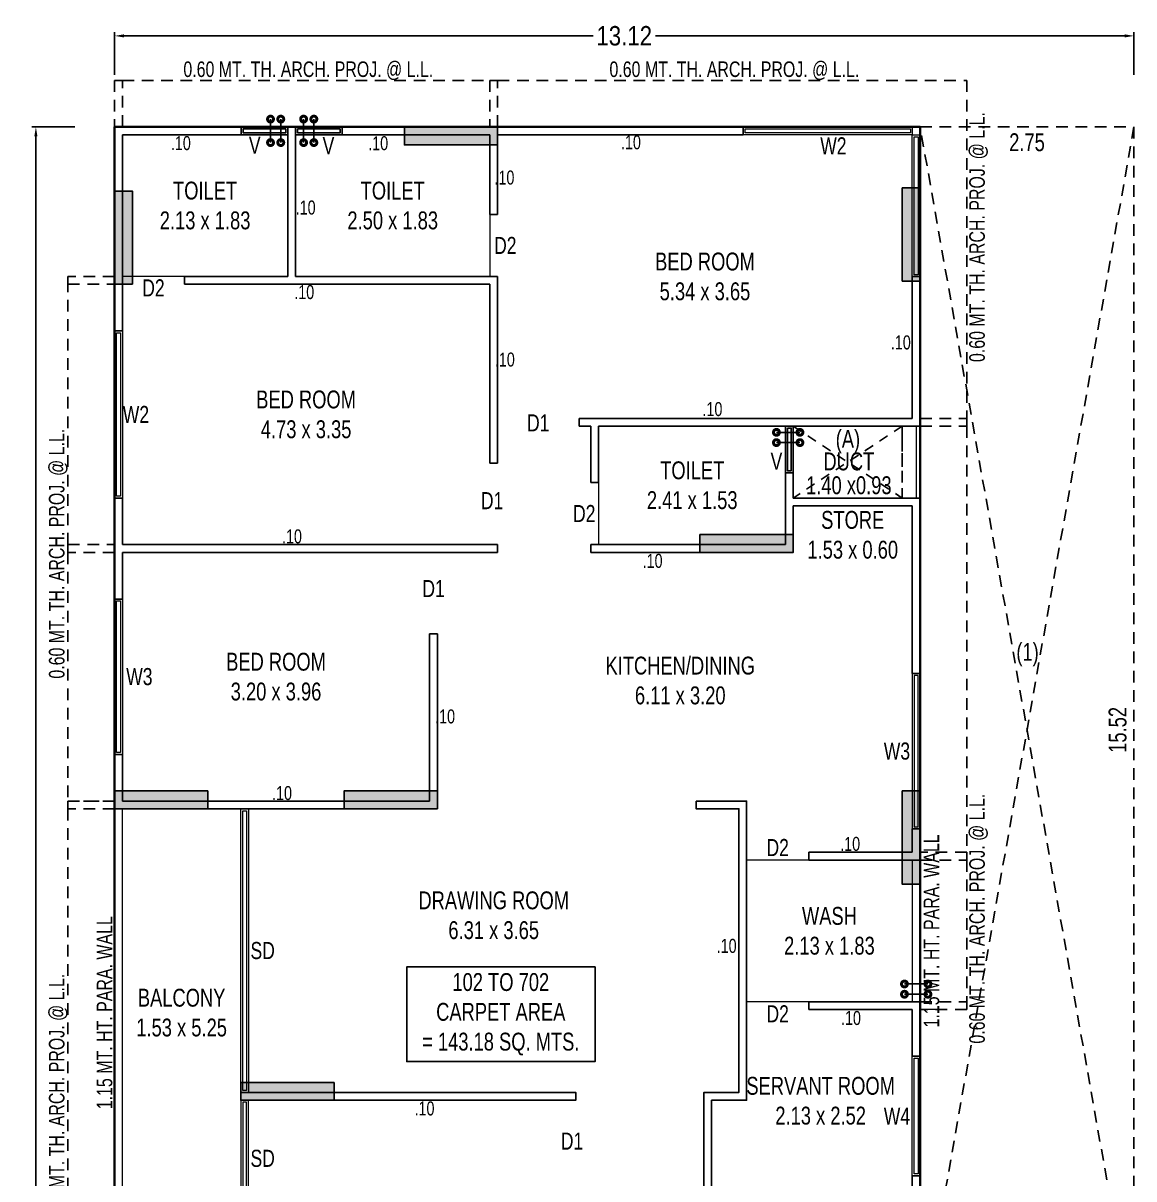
# Model space of a CAD drawing. Header units: millimetres. Extents: x 49 to 419, y 19 to 121.
# Drawn here: x 327.98 to 342.28, y 56.39 to 71.26 of the extents above; entities that cross this region are included whole.
import ezdxf
from ezdxf.enums import TextEntityAlignment as Align

# ---------------------------------------------------------------- set-up
doc = ezdxf.new("R2010")
doc.units = ezdxf.units.MM
doc.header["$MEASUREMENT"] = 0
doc.header["$PDMODE"] = 32
doc.header["$PDSIZE"] = 0.3
for name, pattern in [('CONTINOUS', [0]), ('DOT2', [0.125, 0, -0.125]), ('HIDDEN', [0.375, 0.25, -0.125])]:
    doc.linetypes.add(name, pattern=pattern)
for name, color, linetype, lineweight in [('A_BUILT UP', 1, 'Continuous', 35), ('A_DIM', 7, 'Continuous', 25), ('A_DOOR', 34, 'Continuous', 20), ('A_DRAINGE', 1, 'Continuous', 40), ('A_RERA AREA', 6, 'Continuous', 25), ('d-fur', 250, 'Continuous', 9), ('g-dw', 3, 'Continuous', 5), ('g-ele01', 7, 'HIDDEN', 15), ('g-ele02', 4, 'Continuous', 9), ('g-wall', 30, 'Continuous', 25)]:
    doc.layers.add(name, color=color, linetype=linetype, lineweight=lineweight)
for name, color, linetype in [('A_DUCT', 2, 'HIDDEN'), ('A_F.S.I. AREA', 7, 'DOT2'), ('A_LESS WORK', 251, 'HIDDEN'), ('A_PROJ.', 42, 'HIDDEN'), ('A_TEXT', 7, 'Continuous'), ('A_TEXT C.', 7, 'Continuous'), ('A_Text D&W', 7, 'Continuous'), ('A_Text Wall', 2, 'Continuous'), ('A_Wall', 7, 'Continuous'), ('A_WINDOW', 5, 'Continuous'), ('COLUM HATCH_BSE', 25, 'Continuous'), ('COLUMN_BSE', 6, 'Continuous')]:
    doc.layers.add(name, color=color, linetype=linetype)
doc.styles.add('AAAAA', font='arial.ttf', dxfattribs={"width": 0.7})
doc.styles.add('AAL', font='simplex.shx')
doc.styles.add('Dinesh', font='swisscl.ttf')
doc.styles.add('ROMAND', font='swissc.ttf')
doc.styles.add('SWISS', font='swisscl.ttf')
doc.dimstyles.new('GP', dxfattribs={"dimtxt": 0.23, "dimasz": 0.125, "dimexe": 0.025, "dimexo": 0.1, "dimgap": 0.05, "dimtad": 0, "dimzin": 0, "dimdsep": 46, "dimtxsty": 'AAL', "dimblk": 'ARCHTICK', "dimcen": -90, "dimdle": 0.025, "dimse1": 1, "dimse2": 1, "dimclrd": 256, "dimclre": 256, "dimclrt": 256, "dimazin": 0, "dimtfac": 1, "dimtix": 1, "dimtmove": 2, "dimatfit": 1, "dimfxl": 0.18, "dimtolj": 1, "dimtzin": 0, "dimlwd": -1, "dimlwe": -1, "dimarcsym": 2})
doc.dimstyles.new('LESSWORK', dxfattribs={"dimtxt": 0.23, "dimasz": 0.23, "dimexe": 0.23, "dimexo": 0.23, "dimgap": 0.05, "dimtad": 0, "dimzin": 0, "dimdsep": 46, "dimtxsty": 'AAAAA', "dimblk": 'NONE', "dimcen": 0.09, "dimdle": 0.23, "dimse1": 1, "dimse2": 1, "dimsd1": 1, "dimsd2": 1, "dimclrd": 256, "dimclre": 256, "dimclrt": 256, "dimadec": 0, "dimazin": 0, "dimtfac": 1, "dimtix": 1, "dimtofl": 0, "dimtmove": 2, "dimatfit": 3, "dimfxl": 0.23, "dimtolj": 1, "dimtzin": 0, "dimarcsym": 0})

# ---------------------------------------------------------------- blocks, each defined once
blk = doc.blocks.new('*D120')
at = {"layer": 'A_DIM', "transparency": 16777216}
for p, q in [((329.162, 70.599), (329.162, 71.149)), ((342.282, 70.599), (342.282, 71.149))]:
    blk.add_line(p, q, dxfattribs=at)
at = {"layer": 'A_DIM', "color": 7, "linetype": 'Continuous', "transparency": 16777216}
for p, q in [((329.282, 71.099), (335.32, 71.099)), ((342.162, 71.099), (336.124, 71.099))]:
    blk.add_line(p, q, dxfattribs=at)
at = {"layer": 'A_DIM', "color": 7, "transparency": 16777216}
for points in [[(329.282, 71.119), (329.282, 71.079), (329.162, 71.099)], [(342.162, 71.119), (342.162, 71.079), (342.282, 71.099)]]:
    blk.add_solid(points, dxfattribs=at)
at = {"layer": 'Defpoints', "color": 0, "transparency": 16777216}
for p in [(329.162, 71.099), (329.162, 69.927), (342.282, 69.927)]:
    blk.add_point(p, dxfattribs=at)
at = {"layer": 'A_DIM', "color": 7, "transparency": 16777216, "insert": (335.722, 71.099), "char_height": 0.25, "attachment_point": 5, "style": 'ROMAND'}
blk.add_mtext('\\A1;13.12', dxfattribs=at)
blk = doc.blocks.new('*D121')
at = {"layer": 'A_DIM', "transparency": 16777216}
for p, q in [((328.649, 69.927), (328.099, 69.927)), ((328.649, 31.194), (328.099, 31.194))]:
    blk.add_line(p, q, dxfattribs=at)
at = {"layer": 'A_DIM', "color": 7, "linetype": 'Continuous', "transparency": 16777216}
for p, q in [((328.149, 69.807), (328.149, 50.968)), ((328.149, 31.314), (328.149, 50.152))]:
    blk.add_line(p, q, dxfattribs=at)
at = {"layer": 'A_DIM', "color": 7, "transparency": 16777216}
for points in [[(328.129, 69.807), (328.169, 69.807), (328.149, 69.927)], [(328.129, 31.314), (328.169, 31.314), (328.149, 31.194)]]:
    blk.add_solid(points, dxfattribs=at)
at = {"layer": 'Defpoints', "color": 0, "transparency": 16777216}
for p in [(329.162, 69.927), (328.149, 31.194), (329.162, 31.194)]:
    blk.add_point(p, dxfattribs=at)
at = {"layer": 'A_DIM', "color": 7, "transparency": 16777216, "insert": (328.149, 50.56), "char_height": 0.25, "attachment_point": 5, "rotation": 90, "style": 'ROMAND'}
blk.add_mtext('\\A1;38.73', dxfattribs=at)
blk = doc.blocks.new('A$C57750670')
at = {"layer": 'A_DRAINGE', "lineweight": -3, "ltscale": 0.5}
for p, q in [((0.151, 0.132), (-0.151, 0.132)), ((0.151, 0), (-0.151, 0))]:
    blk.add_line(p, q, dxfattribs=at)
at = {"layer": 'A_DRAINGE', "lineweight": -3, "const_width": 0.0381}
for points in [[(-0.151, 0.094, -1), (-0.151, 0.17, -1)], [(0.151, 0.094, 1), (0.151, 0.17, 1)], [(-0.151, -0.038, -1), (-0.151, 0.038, -1)], [(0.151, -0.038, 1), (0.151, 0.038, 1)]]:
    blk.add_lwpolyline(points, format="xyb", close=True, dxfattribs=at)
blk = doc.blocks.new('*D122')
at = {"layer": 'Defpoints', "color": 0, "linetype": 'HIDDEN', "ltscale": 0.6, "transparency": 16777216}
for p in [(339.53, 69.927), (342.282, 69.927), (339.53, 69.688)]:
    blk.add_point(p, dxfattribs=at)
at = {"layer": 'A_LESS WORK', "color": 7, "linetype": 'HIDDEN', "ltscale": 0.6, "transparency": 16777216, "insert": (340.906, 69.729), "char_height": 0.23, "attachment_point": 5, "style": 'SWISS'}
blk.add_mtext('\\A1;2.75', dxfattribs=at)
blk = doc.blocks.new('_None')
blk = doc.blocks.new('*D123')
at = {"layer": 'Defpoints', "color": 0, "linetype": 'HIDDEN', "ltscale": 0.6, "transparency": 16777216}
for p in [(341.97, 69.927), (342.282, 69.927), (342.282, 54.409)]:
    blk.add_point(p, dxfattribs=at)
at = {"layer": 'A_LESS WORK', "color": 7, "linetype": 'HIDDEN', "ltscale": 0.6, "transparency": 16777216, "insert": (342.073, 62.168), "char_height": 0.23, "attachment_point": 5, "rotation": 90, "style": 'SWISS'}
blk.add_mtext('\\A1;15.52', dxfattribs=at)

msp = doc.modelspace()

# ---------------------------------------------------------------- hatches: boundary and pattern name
at = {"layer": 'COLUM HATCH_BSE'}
h = msp.add_hatch(color=7, dxfattribs=at)
h.dxf.hatch_style = 1
h.paths.add_polyline_path([(334.092, 69.927), (334.092, 69.697), (332.892, 69.697), (332.892, 69.927)])
h = msp.add_hatch(color=7, dxfattribs=at)
h.dxf.hatch_style = 1
h.paths.add_polyline_path([(329.392, 67.902), (329.162, 67.902), (329.162, 69.102), (329.392, 69.102)])
h = msp.add_hatch(color=7, dxfattribs=at)
h.dxf.hatch_style = 1
h.paths.add_polyline_path([(339.53, 67.943), (339.3, 67.943), (339.3, 69.143), (339.53, 69.143)])
h = msp.add_hatch(color=7, dxfattribs=at)
h.dxf.hatch_style = 1
h.paths.add_polyline_path([(337.897, 64.682), (337.897, 64.452), (336.697, 64.452), (336.697, 64.682)])
h = msp.add_hatch(color=7, dxfattribs=at)
h.dxf.hatch_style = 1
h.paths.add_polyline_path([(330.362, 61.382), (330.362, 61.152), (329.162, 61.152), (329.162, 61.382)])
h = msp.add_hatch(color=7, dxfattribs=at)
h.dxf.hatch_style = 1
h.paths.add_polyline_path([(333.317, 61.382), (333.317, 61.152), (332.117, 61.152), (332.117, 61.382)])
h = msp.add_hatch(color=7, dxfattribs=at)
h.dxf.hatch_style = 1
h.paths.add_polyline_path([(339.53, 60.182), (339.3, 60.182), (339.3, 61.382), (339.53, 61.382)])
h = msp.add_hatch(color=7, dxfattribs=at)
h.dxf.hatch_style = 1
h.paths.add_polyline_path([(331.987, 57.632), (331.987, 57.402), (330.787, 57.402), (330.787, 57.632)])

# ---------------------------------------------------------------- linework, layer by layer
at = {"layer": 'A_BUILT UP'}
msp.add_lwpolyline([(339.53, 69.927), (329.162, 69.927), (329.162, 54.179), (330.838, 54.179), (330.837, 36.13), (342.282, 31.194), (342.282, 53.409, 0.414214), (341.282, 54.409), (339.53, 54.409)], format="xyb", close=True, dxfattribs=at)
at = {"layer": 'A_DOOR', "color": 7}
for p, q in [((333.992, 68.802), (333.992, 68.002)), ((330.062, 68.002), (329.262, 68.002)), ((335.392, 65.352, -0.001), (335.392, 64.552, -0.001)), ((338.097, 60.493), (337.297, 60.493)), ((338.097, 58.668), (337.297, 58.668))]:
    msp.add_line(p, q, dxfattribs=at)
at = {"layer": 'A_DUCT', "color": 7, "ltscale": 0.5}
msp.add_line((339.3, 65.152), (339.3, 66.077), dxfattribs=at)
for points in [[(339.3, 66.077), (337.897, 65.152)], [(337.897, 66.077), (339.3, 65.152)]]:
    msp.add_lwpolyline(points, dxfattribs=at)
at = {"layer": 'A_F.S.I. AREA', "ltscale": 0.3}
msp.add_lwpolyline([(339.3, 66.077), (337.897, 66.077), (337.897, 65.152), (339.3, 65.152)], close=True, dxfattribs=at)
at = {"layer": 'A_LESS WORK', "linetype": 'HIDDEN', "ltscale": 0.6}
for p, q in [((342.282, 54.409), (339.53, 69.927)), ((342.282, 69.927), (339.53, 54.409))]:
    msp.add_line(p, q, dxfattribs=at)
msp.add_lwpolyline([(339.53, 69.927), (342.282, 69.927), (342.282, 54.409), (339.53, 54.409)], close=True, dxfattribs=at)
at = {"layer": 'A_PROJ.', "color": 7, "ltscale": 0.6}
for p, q in [((329.262, 70.527), (329.162, 70.527)), ((329.162, 70.527), (329.162, 69.927)), ((329.262, 70.527), (333.992, 70.527)), ((329.262, 69.927), (329.262, 70.527)), ((334.092, 70.527), (333.992, 70.527)), ((333.992, 70.527), (333.992, 69.927)), ((334.092, 69.927), (334.092, 70.527)), ((329.162, 68.002), (328.562, 68.002)), ((328.562, 68.002), (328.562, 67.902)), ((328.562, 64.552), (328.562, 67.902)), ((328.562, 67.902), (329.162, 67.902)), ((339.53, 66.177, -0.001), (340.13, 66.177, -0.001)), ((339.53, 66.077), (340.13, 66.077, -0.001)), ((340.13, 66.177, -0.001), (340.13, 66.077, -0.001)), ((340.13, 66.077, -0.001), (340.13, 60.593)), ((328.562, 64.452), (328.562, 64.552)), ((328.562, 64.552), (329.162, 64.552)), ((328.562, 64.452), (328.562, 61.252)), ((329.162, 64.452), (328.562, 64.452)), ((328.562, 61.152), (328.562, 61.252)), ((328.562, 61.252), (329.162, 61.252)), ((329.162, 61.252), (328.562, 61.252)), ((328.562, 61.252), (328.562, 61.152)), ((329.162, 61.152), (328.562, 61.152)), ((328.562, 61.152), (328.562, 55.904)), ((340.13, 60.593), (339.53, 60.593)), ((340.13, 60.493), (340.13, 60.593)), ((339.53, 60.493), (340.13, 60.493)), ((340.13, 60.493), (340.13, 58.668)), ((339.53, 58.668), (340.13, 58.668)), ((340.13, 58.668), (340.13, 58.568)), ((340.13, 58.568), (339.53, 58.568))]:
    msp.add_line(p, q, dxfattribs=at)
msp.add_lwpolyline([(334.092, 70.527), (340.13, 70.527), (340.13, 66.177)], dxfattribs=at)
at = {"layer": 'A_RERA AREA', "color": 6}
msp.add_lwpolyline([(335.347, 59.117), (332.923, 59.117), (332.923, 57.9), (335.347, 57.9)], close=True, dxfattribs=at)
at = {"layer": 'A_Wall', "color": 7}
for p, q in [((331.392, 69.927), (331.392, 69.927)), ((332.092, 69.927), (332.092, 69.927))]:
    msp.add_line(p, q, dxfattribs=at)
at = {"layer": 'A_WINDOW', "color": 7}
for points in [[(331.392, 69.927), (331.392, 69.827), (330.792, 69.827), (330.792, 69.927)], [(332.092, 69.927), (332.092, 69.827), (331.492, 69.827), (331.492, 69.927)], [(331.367, 69.902), (331.367, 69.852), (330.817, 69.852), (330.817, 69.902)], [(332.067, 69.902), (332.067, 69.852), (331.517, 69.852), (331.517, 69.902)]]:
    msp.add_lwpolyline(points, close=True, dxfattribs=at)
at = {"layer": 'A_WINDOW', "color": 7, "elevation": -0.001}
for points in [[(337.797, 66.077), (337.897, 66.077), (337.897, 65.477), (337.797, 65.477)], [(337.822, 66.052), (337.872, 66.052), (337.872, 65.502), (337.822, 65.502)]]:
    msp.add_lwpolyline(points, close=True, dxfattribs=at)
at = {"layer": 'COLUMN_BSE', "color": 7}
for points in [[(334.092, 69.927), (334.092, 69.697), (332.892, 69.697), (332.892, 69.927)], [(329.392, 67.902), (329.162, 67.902), (329.162, 69.102), (329.392, 69.102)], [(339.53, 67.943), (339.3, 67.943), (339.3, 69.143), (339.53, 69.143)], [(337.897, 64.682), (337.897, 64.452), (336.697, 64.452), (336.697, 64.682)], [(330.362, 61.382), (330.362, 61.152), (329.162, 61.152), (329.162, 61.382)], [(333.317, 61.382), (333.317, 61.152), (332.117, 61.152), (332.117, 61.382)], [(339.53, 60.182), (339.3, 60.182), (339.3, 61.382), (339.53, 61.382)], [(331.987, 57.632), (331.987, 57.402), (330.787, 57.402), (330.787, 57.632)]]:
    msp.add_lwpolyline(points, close=True, dxfattribs=at)
at = {"layer": 'd-fur', "color": 7}
for points in [[(337.897, 64.451), (337.297, 64.452)], [(337.897, 64.527), (337.897, 64.452)]]:
    msp.add_lwpolyline(points, dxfattribs=at)
at = {"layer": 'g-dw', "color": 7}
for points in [[(337.252, 69.927), (339.43, 69.927), (339.43, 69.827), (337.252, 69.827)], [(337.277, 69.902), (339.405, 69.902), (339.405, 69.852), (337.277, 69.852)], [(339.43, 69.827), (339.53, 69.827), (339.53, 68.002), (339.43, 68.002)], [(339.455, 69.802), (339.505, 69.802), (339.505, 68.026), (339.455, 68.026)], [(329.162, 67.302), (329.262, 67.302), (329.262, 65.152), (329.162, 65.152)], [(329.187, 67.277), (329.237, 67.277), (329.237, 65.177), (329.187, 65.177)], [(329.162, 63.852), (329.262, 63.852), (329.262, 61.852), (329.162, 61.852)], [(329.187, 63.827), (329.237, 63.827), (329.237, 61.877), (329.187, 61.877)], [(339.43, 60.894), (339.53, 60.894), (339.53, 62.894), (339.43, 62.894)], [(339.455, 60.919), (339.505, 60.919), (339.505, 62.869), (339.455, 62.869)], [(330.787, 57.502), (330.787, 61.152), (330.887, 61.152), (330.887, 57.502)], [(330.812, 57.527), (330.812, 61.127), (330.862, 61.127), (330.862, 57.527)], [(339.43, 57.968), (339.53, 57.968), (339.53, 56.428), (339.43, 56.428)], [(339.455, 57.943), (339.505, 57.943), (339.505, 56.453), (339.455, 56.453)], [(330.787, 57.402), (330.787, 55.904), (330.887, 55.904), (330.887, 57.402)], [(330.812, 57.377), (330.812, 55.929), (330.862, 55.929), (330.862, 57.377)]]:
    msp.add_lwpolyline(points, close=True, dxfattribs=at)
at = {"layer": 'g-ele01', "color": 7, "linetype": 'CONTINOUS'}
for points in [[(329.162, 61.152), (329.162, 55.904), (329.262, 55.904), (329.262, 61.152)], [(339.43, 58.668), (339.53, 58.668), (339.53, 60.493), (339.43, 60.493)]]:
    msp.add_lwpolyline(points, close=True, dxfattribs=at)
at = {"layer": 'g-ele02', "color": 7}
for points in [[(339.48, 66.077), (339.48, 65.152)], [(339.53, 66.077), (339.53, 65.152)]]:
    msp.add_lwpolyline(points, dxfattribs=at)
at = {"layer": 'g-wall', "color": 7}
for p, q in [((333.992, 69.927), (329.162, 69.927)), ((329.162, 69.927), (329.162, 67.302)), ((337.252, 69.927), (334.092, 69.927)), ((337.252, 69.827), (337.252, 69.927)), ((329.262, 67.302), (329.262, 69.827)), ((329.262, 69.827), (331.392, 69.827)), ((331.392, 69.827), (331.392, 68.002)), ((331.392, 69.827), (331.392, 68.002)), ((331.492, 68.002), (331.492, 69.827)), ((331.492, 69.827), (333.992, 69.827)), ((333.992, 69.827), (333.992, 68.802)), ((334.092, 68.802), (334.092, 69.827)), ((334.092, 69.827), (337.252, 69.827)), ((333.992, 68.802), (334.092, 68.802)), ((331.392, 68.002), (330.062, 68.002)), ((330.062, 68.002), (330.062, 67.902)), ((334.092, 68.002), (331.492, 68.002)), ((334.092, 65.602), (334.092, 68.002)), ((339.43, 66.177, -0.001), (339.43, 68.002, -0.001)), ((339.43, 68.002, -0.001), (339.53, 68.002, -0.001)), ((339.53, 68.002, -0.001), (339.53, 66.077, -0.001)), ((330.062, 67.902), (333.992, 67.902)), ((333.992, 67.902), (333.992, 65.602)), ((329.162, 67.302), (329.262, 67.302)), ((335.142, 66.077, -0.001), (335.142, 66.177, -0.001)), ((335.142, 66.177, -0.001), (339.43, 66.177, -0.001)), ((335.292, 66.077, -0.001), (335.142, 66.077, -0.001)), ((335.292, 65.352, -0.001), (335.292, 66.077, -0.001)), ((337.797, 66.077, -0.001), (335.392, 66.077, -0.001)), ((335.392, 66.077, -0.001), (335.392, 65.352, -0.001)), ((337.797, 64.552, -0.001), (337.797, 66.077, -0.001)), ((339.53, 66.077, -0.001), (337.897, 66.077, -0.001)), ((337.897, 66.077, -0.001), (337.897, 65.152, -0.001)), ((333.992, 65.602), (334.092, 65.602)), ((335.392, 65.352, -0.001), (335.292, 65.352, -0.001)), ((329.162, 63.852), (329.162, 65.152)), ((329.162, 65.152), (329.262, 65.152)), ((329.262, 65.152), (329.262, 64.552)), ((337.897, 65.152, -0.001), (339.53, 65.152, -0.001)), ((339.53, 65.152, -0.001), (339.53, 62.894, -0.001)), ((339.43, 65.052, -0.001), (337.897, 65.052, -0.001)), ((337.897, 65.052, -0.001), (337.897, 64.452, -0.001)), ((339.43, 62.894, -0.001), (339.43, 65.052, -0.001)), ((329.262, 64.552), (334.092, 64.552)), ((334.092, 64.552), (334.092, 64.452)), ((335.292, 64.452, -0.001), (335.292, 64.552, -0.001)), ((335.292, 64.552, -0.001), (337.797, 64.552, -0.001)), ((334.092, 64.452), (329.262, 64.452)), ((329.262, 64.452), (329.262, 63.852)), ((337.897, 64.452, -0.001), (337.297, 64.452, -0.001)), ((329.262, 63.852), (329.162, 63.852)), ((333.217, 61.252), (333.217, 63.402)), ((333.217, 63.402), (333.317, 63.402)), ((333.317, 63.402), (333.217, 63.402)), ((333.217, 63.402), (333.217, 61.252)), ((333.317, 63.402), (333.317, 61.152)), ((333.317, 61.152), (333.317, 63.402)), ((339.53, 62.894, -0.001), (339.43, 62.894, -0.001)), ((329.162, 61.252), (329.162, 61.852)), ((329.162, 61.852), (329.262, 61.852)), ((329.262, 61.852), (329.162, 61.852)), ((329.162, 61.852), (329.162, 61.152)), ((329.262, 61.852), (329.262, 61.252)), ((329.262, 61.252), (329.262, 61.852)), ((333.317, 61.152), (329.162, 61.152)), ((329.162, 61.152), (333.317, 61.152)), ((329.262, 61.252), (333.217, 61.252)), ((333.217, 61.252), (329.262, 61.252)), ((339.53, 60.894), (339.43, 60.894)), ((339.43, 60.894), (339.43, 60.593)), ((339.53, 60.593), (339.53, 60.894)), ((339.43, 60.593), (338.097, 60.593)), ((338.097, 60.593), (338.097, 60.493)), ((338.097, 60.493), (339.53, 60.493)), ((338.097, 58.568), (338.097, 58.668)), ((338.097, 58.668), (339.53, 58.668)), ((339.53, 58.668), (339.53, 57.968)), ((339.43, 58.568), (338.097, 58.568)), ((339.43, 57.968), (339.43, 58.568)), ((339.53, 57.968), (339.43, 57.968)), ((339.53, 56.428), (339.53, 56.428))]:
    msp.add_line(p, q, dxfattribs=at)
for points in [[(337.297, 64.452), (335.292, 64.452)], [(336.647, 61.252), (336.647, 61.152), (337.197, 61.152), (337.197, 57.502), (336.747, 57.502), (336.747, 54.179), (336.847, 54.179), (336.847, 57.402), (337.297, 57.402), (337.297, 60.493), (337.297, 60.493), (337.297, 60.593), (337.297, 60.593), (337.297, 61.252), (336.647, 61.252)], [(337.897, 55.049), (337.647, 55.049), (337.647, 55.149), (337.647, 55.149), (337.997, 55.149), (337.997, 54.409), (339.43, 54.409), (339.43, 55.949), (337.897, 55.949), (337.897, 56.049), (339.43, 56.049), (339.43, 56.428), (339.53, 56.428), (339.53, 54.409), (340.083, 54.409), (340.083, 54.179), (337.897, 54.179), (337.897, 55.049)]]:
    msp.add_lwpolyline(points, dxfattribs=at)
msp.add_lwpolyline([(330.787, 57.502), (335.097, 57.502), (335.097, 57.402), (330.787, 57.402)], close=True, dxfattribs=at)

# ---------------------------------------------------------------- block references
at = {"layer": 'A_DRAINGE', "lineweight": -3, "rotation": 270}
for p in [(331.169, 69.877), (331.595, 69.877)]:
    msp.add_blockref('A$C57750670', p, dxfattribs=at)
at = {"layer": 'A_DRAINGE', "lineweight": -3}
for p in [(337.832, 65.865), (339.48, 58.766)]:
    msp.add_blockref('A$C57750670', p, dxfattribs=at)

# ---------------------------------------------------------------- texts
at = {"layer": 'A_F.S.I. AREA', "ltscale": 0.35, "style": 'SWISS'}
msp.add_text('(A)', height=0.23, dxfattribs=at).set_placement((338.601, 65.798), align=Align.CENTER)
at = {"layer": 'A_LESS WORK', "color": 7, "linetype": 'HIDDEN', "ltscale": 0.6, "style": 'Dinesh'}
msp.add_text('(1)', height=0.23, dxfattribs=at).set_placement((340.913, 63.057), align=Align.CENTER)
at = {"layer": 'A_RERA AREA', "color": 6, "insert": (334.133, 58.508), "char_height": 0.23, "width": 2.42827, "attachment_point": 5, "rotation": 0, "style": 'Dinesh'}
msp.add_mtext('102 TO 702\\PCARPET AREA\\P= 143.18 SQ. MTS.', dxfattribs=at)
at = {"layer": 'A_TEXT', "char_height": 0.23, "attachment_point": 5, "style": 'SWISS'}
for s, insert, width in [('TOILET\\P{\\A1;2.13} x {\\A1;1.83}', (330.327, 68.915), 1.34239), ('TOILET\\P{\\A1;2.50} x {\\A1;1.83}', (332.742, 68.915), 1.34239), ('BED ROOM\\P{\\A1;5.34} x {\\A1;3.65}', (336.761, 68.002), 1.44084), ('BED ROOM\\P{\\A1;4.73} x {\\A1;3.35}', (331.627, 66.227), 1.44084), ('TOILET\\P{\\A1;2.41} x {\\A1;1.53}', (336.597, 65.315), 1.34239), ('{\\C7;STORE\\P\\A1;\\C256;1.53} x {\\A1;0.60}', (338.663, 64.677), 1.52767), ('BED ROOM\\P{\\A1;3.20} x {\\A1;3.96}', (331.24, 62.852), 1.44084), ('KITCHEN{\\C7;/DINING\\P\\A1;\\C256;6.11} x {\\A1;3.20}', (336.443, 62.802), 1.98397), ('{\\C7;DRAWING ROOM\\P\\A1;\\C256;6.31} x {\\A1;3.65}', (334.042, 59.781), 2.1969), ('WASH\\P{\\A1;2.13} x {\\A1;1.83}', (338.363, 59.581), 1.34239), ('BALCONY\\P{\\A1;1.53} x {\\A1;5.25}', (330.025, 58.528), 1.44084), ('SERVANT ROOM\\P{\\A1;2.13} x {\\A1;2.52   }', (338.25, 57.394), 1.99151)]:
    msp.add_mtext(s, dxfattribs=dict(at, insert=insert, width=width))
at = {"layer": 'A_TEXT', "insert": (338.613, 65.468), "char_height": 0.23, "width": 1.44906, "attachment_point": 5, "line_spacing_factor": 0.8, "style": 'SWISS'}
msp.add_mtext('DUCT\\P{\\A1;1.40} x{\\A1;0.93}', dxfattribs=at)
at = {"layer": 'A_TEXT C.', "char_height": 0.2, "width": 3.55199, "attachment_point": 5, "style": 'SWISS'}
for insert in [(331.627, 70.65), (337.111, 70.65)]:
    msp.add_mtext(' 0.60 MT. TH. ARCH. PROJ. @ L.L.', dxfattribs=dict(at, insert=insert))
at = {"layer": 'A_TEXT C.', "char_height": 0.2, "attachment_point": 5, "rotation": 90, "style": 'SWISS'}
for s, insert, width in [(' 0.60 MT. TH. ARCH. PROJ. @ L.L.', (340.283, 68.481), 3.55199), (' 0.60 MT. TH. ARCH. PROJ. @ L.L.', (328.437, 64.407), 3.55199), (' 0.60 MT. TH. ARCH. PROJ. @ L.L.', (340.283, 59.71), 3.55199), ('1.15 MT. HT. PARA. WALL', (339.677, 59.581), 3.04326), ('1.15 MT. HT. PARA. WALL', (329.034, 58.528), 3.04326), (' 0.60 MT. TH. ARCH. PROJ. @ L.L.', (328.437, 57.393), 3.55199)]:
    msp.add_mtext(s, dxfattribs=dict(at, insert=insert, width=width))
at = {"layer": 'A_Text D&W', "char_height": 0.22, "attachment_point": 5, "style": 'SWISS'}
for s, insert, width in [('V', (330.966, 69.692), 0.21284), ('V', (331.915, 69.686), 0.21284), ('W2', (338.414, 69.684), 0.36863), ('D2', (334.191, 68.402), 0.36863), ('D2', (329.662, 67.856), 0.36863), ('W2', (329.437, 66.227), 0.36863), ('D1', (334.615, 66.119), 0.36863), ('V', (337.681, 65.625), 0.21284), ('D1', (334.021, 65.118), 0.36863), ('D2', (335.207, 64.952), 0.36863), ('D1', (333.268, 63.987), 0.36863), ('W3', (329.481, 62.852), 0.36863), ('W3', (339.232, 61.894), 0.36863), ('D2', (337.697, 60.654), 0.36863), ('SD', (331.068, 59.327), 0.36863), ('D2', (337.697, 58.514), 0.36863), ('W4', (339.232, 57.198), 0.36863), ('D1', (335.05, 56.876), 0.36863), ('SD', (331.068, 56.653), 0.36863)]:
    msp.add_mtext(s, dxfattribs=dict(at, insert=insert, width=width))
at = {"layer": 'A_Text Wall', "color": 7, "char_height": 0.18, "width": 0.2977, "attachment_point": 5, "style": 'SWISS'}
for insert in [(330.015, 69.718), (332.555, 69.717), (335.808, 69.729), (334.18, 69.275), (331.621, 68.889), (331.603, 67.801), (339.282, 67.153), (334.185, 66.933), (336.857, 66.295), (331.445, 64.657), (336.087, 64.342), (333.416, 62.34), (331.317, 61.354), (338.63, 60.7), (337.04, 59.387), (338.64, 58.459), (333.151, 57.295)]:
    msp.add_mtext('.10', dxfattribs=dict(at, insert=insert))

# ---------------------------------------------------------------- dimensions: what is measured, and where the dimension line sits
at = {"layer": 'A_DIM'}
dim = msp.add_linear_dim(base=(329.162, 71.099), p1=(342.282, 69.927), p2=(329.162, 69.927), dimstyle='GP', override={"dimtxt": 0.25, "dimasz": 0.12, "dimexe": 0.05, "dimexo": 0.05, "dimtxsty": 'ROMAND', "dimsah": 1, "dimse1": 0, "dimse2": 0, "dimclrd": 7, "dimclrt": 7, "dimfxl": 0.5, "dimfxlon": 1, "dimarcsym": 1}, dxfattribs=at)
dim.commit()
dim.dimension.update_dxf_attribs({"geometry": '*D120', "text_midpoint": (335.722, 71.099)})
dim = msp.add_linear_dim(base=(328.149, 31.194), p1=(329.162, 69.927), p2=(329.162, 31.194), angle=90, dimstyle='GP', override={"dimtxt": 0.25, "dimasz": 0.12, "dimexe": 0.05, "dimexo": 0.05, "dimtxsty": 'ROMAND', "dimsah": 1, "dimse1": 0, "dimse2": 0, "dimclrd": 7, "dimclrt": 7, "dimfxl": 0.5, "dimfxlon": 1, "dimarcsym": 1}, dxfattribs=at)
dim.commit()
dim.dimension.update_dxf_attribs({"geometry": '*D121', "text_midpoint": (328.149, 50.56)})
at = {"layer": 'A_LESS WORK', "linetype": 'HIDDEN', "ltscale": 0.6}
dim = msp.add_linear_dim(base=(339.53, 69.688), p1=(342.282, 69.927), p2=(339.53, 69.927), dimstyle='LESSWORK', override={"dimtxsty": 'SWISS', "dimclrt": 7}, dxfattribs=at)
dim.commit()
dim.dimension.update_dxf_attribs({"geometry": '*D122', "text_midpoint": (340.906, 69.729), "dimtype": 160})
dim = msp.add_linear_dim(base=(341.97, 69.927), p1=(342.282, 54.409), p2=(342.282, 69.927), angle=90, dimstyle='LESSWORK', override={"dimtxsty": 'SWISS', "dimclrt": 7}, dxfattribs=at)
dim.commit()
dim.dimension.update_dxf_attribs({"geometry": '*D123', "text_midpoint": (342.073, 62.168), "dimtype": 160})

doc.saveas('drawing.dxf')
